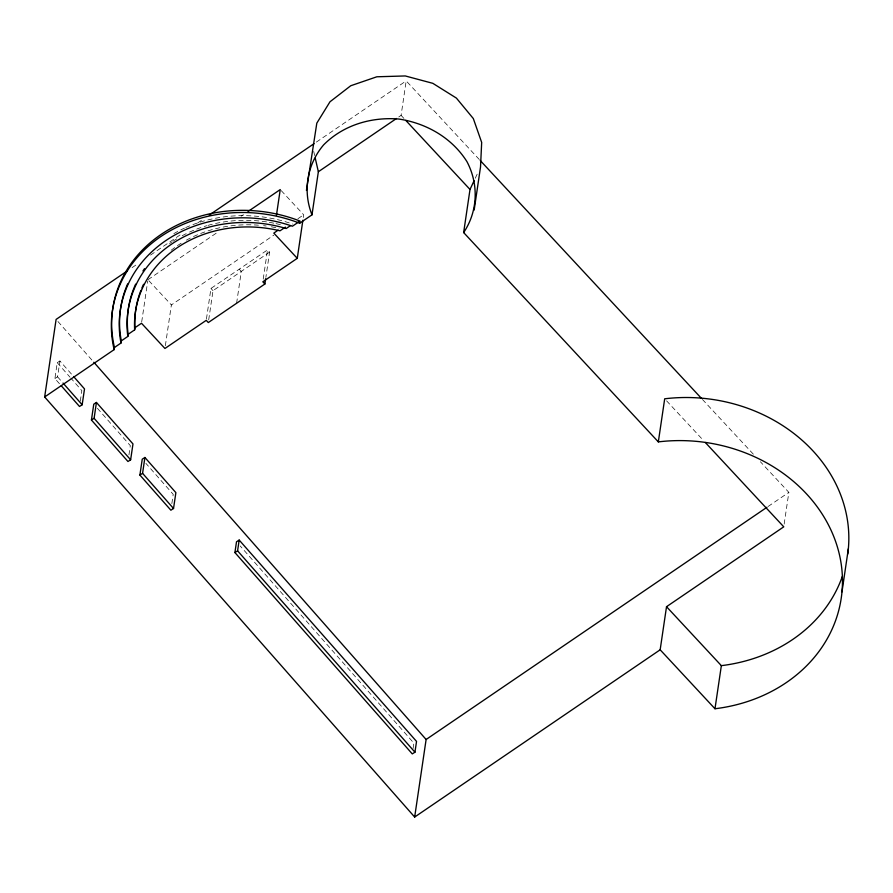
<?xml version="1.0" encoding="UTF-8"?>
<svg xmlns="http://www.w3.org/2000/svg" width="893" height="893" viewBox="0 0 893 893"><rect width="100%" height="100%" fill="white"/><g stroke="black" fill="none" stroke-linecap="round" stroke-linejoin="round"><path stroke-width="0.67" stroke-dasharray="4.46 3.35" d="M59.463 383.722L54.908 378.554L57.241 362.692L59.909 360.984L72.668 375.462M54.908 378.554L57.576 376.846L59.909 360.984M80.281 401.191L81.843 390.621L70.915 378.208M141.697 321.893L147.725 281.083M128.938 454.894L130.311 445.64L97.426 408.313M165.35 345.747L171.378 304.937L273.771 235.172M171.847 503.596L173.209 494.354L145.883 463.333M206.439 319.002L210.949 288.45L267.532 249.895L269.597 252.116L265.868 277.366M208.694 319.895L213.014 290.66L269.597 252.116M236.6 303.274L241.3 271.394L239.246 269.173M263.212 279.129L267.532 249.895M303.285 217.512L303.687 214.789L281.183 190.577M398.791 116.938L401.091 115.364L406.181 80.895L479.295 159.512M413.068 748.524L413.872 743.132L240.184 545.947M784.166 524.068L788.854 492.356L760.367 461.726M475.266 178.22L477.61 173.22M132.108 267.632L137.868 263.703M150.537 255.074L182.775 233.106M197.744 222.904L202.354 219.767M316.356 142.099L406.181 80.895M147.925 279.721L218.104 231.901M241.121 216.229L243.421 214.655M297.938 218.707L303.687 214.789M768.125 506.476L788.854 492.356M702.445 399.439L753.714 454.582M401.091 115.364L403.926 118.412M666.58 400.834L702.49 439.445M210.949 288.45L213.014 290.66M148.863 280.726L171.378 304.937M57.945 321.502L92.917 361.207M57.241 362.692L70 377.181M57.576 376.846L62.13 382.014M313.722 151.43L314.649 155.494M173.856 233.598A129.619 111.335 8.4 0 1 184.483 228.117M185.688 227.57A129.619 111.335 8.4 0 1 292.737 224.076M169.547 243.61A123.669 106.222 8.4 0 1 171.746 242.07M172.862 241.322A123.669 106.222 8.4 0 1 177.461 238.42M182.228 235.707A123.669 106.222 8.4 0 1 188.378 232.626M189.55 232.08A123.669 106.222 8.4 0 1 206.696 225.728M207.957 225.371A123.669 106.222 8.4 0 1 266.672 221.922M269.351 222.346A123.669 106.222 8.4 0 1 274.698 223.362M276.026 223.652A123.669 106.222 8.4 0 1 281.317 224.913M171.132 250.274A118.613 101.88 8.4 0 1 181.804 242.818M186.38 240.15A118.613 101.88 8.4 0 1 192.296 237.103M193.502 236.533A118.613 101.88 8.4 0 1 258.401 225.181M263.591 225.683A118.613 101.88 8.4 0 1 266.192 226.007M271.372 226.8A118.613 101.88 8.4 0 1 279.062 228.362"/><path stroke-width="1.34" d="M660.161 649.791L714.98 708.752A156.253 134.218 8.4 0 0 839.878 556.685A156.253 134.218 8.4 0 0 658.331 441.89L463.646 232.56C477.945 211.317 478.86 184.17 466.95 161.633C451.903 137.779 426.463 123.256 398.903 119.037C371.332 116.793 343.37 124.987 323.612 144.889C307.092 164.334 302.582 191.091 311.992 214.833L299.691 223.205A137.343 117.965 8.4 0 0 160.651 236.667A137.343 117.965 8.4 0 0 114.148 349.621L44.65 396.972L414.665 817.05L660.161 649.791L666.524 606.704L783.764 526.825L705.325 442.493M44.65 396.972L56.103 319.415L127.498 270.769M61.282 385.798L79.499 406.482L82.167 404.763L84.511 388.913L73.583 376.5M91.432 420.023L93.776 404.172L96.444 402.464L132.979 443.933L130.635 459.795L127.967 461.502L91.432 420.023L94.1 418.315L96.444 402.464M114.148 349.621L114.46 347.477A137.343 117.965 8.4 0 1 160.963 234.513A137.343 117.965 8.4 0 1 300.015 221.051L299.691 223.205L298.474 221.631M114.46 347.477L120.99 343.035L121.303 340.869A129.619 111.335 8.4 0 1 127.643 283.907M121.303 340.892L127.822 336.438L128.134 334.295A123.669 106.222 8.4 0 1 135.647 284.13M128.134 334.295L134.653 329.852L134.977 327.698A118.613 101.88 8.4 0 1 140.938 290.359M139.9 475.054L142.244 459.192L144.912 457.484L175.876 492.635L173.532 508.497L170.876 510.204L139.9 475.054L142.567 473.335L144.912 457.484M134.977 327.698L141.496 323.255L164.948 348.471L206.25 320.33L208.303 322.552L264.886 284.007L265.668 278.694M276.428 215.414L280.235 189.573L248.02 211.518M234.915 552.555L236.511 541.783L239.179 540.064L416.54 741.424L414.944 752.196L412.276 753.904L234.915 552.555L237.583 550.836L239.179 540.064M306.433 190.466L316.814 123.145L329.975 101.791L350.759 85.739L376.846 76.787L405.266 75.95L432.826 83.328L456.39 98.085L473.312 118.546L481.673 142.411L480.523 166.98L474.161 210.067M264.886 284.007L262.821 281.786L297.269 258.323L302.883 220.225M311.992 214.833L318.354 171.746L315.262 158.206M463.646 232.56L470.008 189.461L474.094 180.721M414.665 817.05L426.117 739.493L766.975 507.257M658.331 441.89L664.693 398.803A156.253 134.218 8.4 0 1 847.736 554.095M714.98 708.752L721.354 665.653A156.253 134.218 8.4 0 0 842.3 576.498M841.987 591.858L848.35 548.76M209.263 215.068L314.057 143.661M318.354 171.746L396.492 118.501M278.158 230.137L273.816 233.106L297.269 258.323M285.447 227.112L280.011 230.818A118.613 101.88 8.4 0 0 134.653 329.852M290.56 225.561L286.206 228.53A123.669 106.222 8.4 0 0 127.822 336.438M298.932 221.788L292.413 226.23A129.619 111.335 8.4 0 0 120.99 343.035M480.244 160.528L701.496 398.423M405.813 120.443L470.008 189.461M666.524 606.704L721.354 665.653M93.843 362.257L426.117 739.493M237.583 550.836L414.944 752.196M63.035 383.052L82.167 404.763M94.1 418.315L130.635 459.795M142.567 473.335L173.532 508.497M141.942 287.914A118.613 101.88 8.4 0 1 143.583 284.287M142.947 270.959A123.669 106.222 8.4 0 1 144.51 268.681"/></g></svg>
